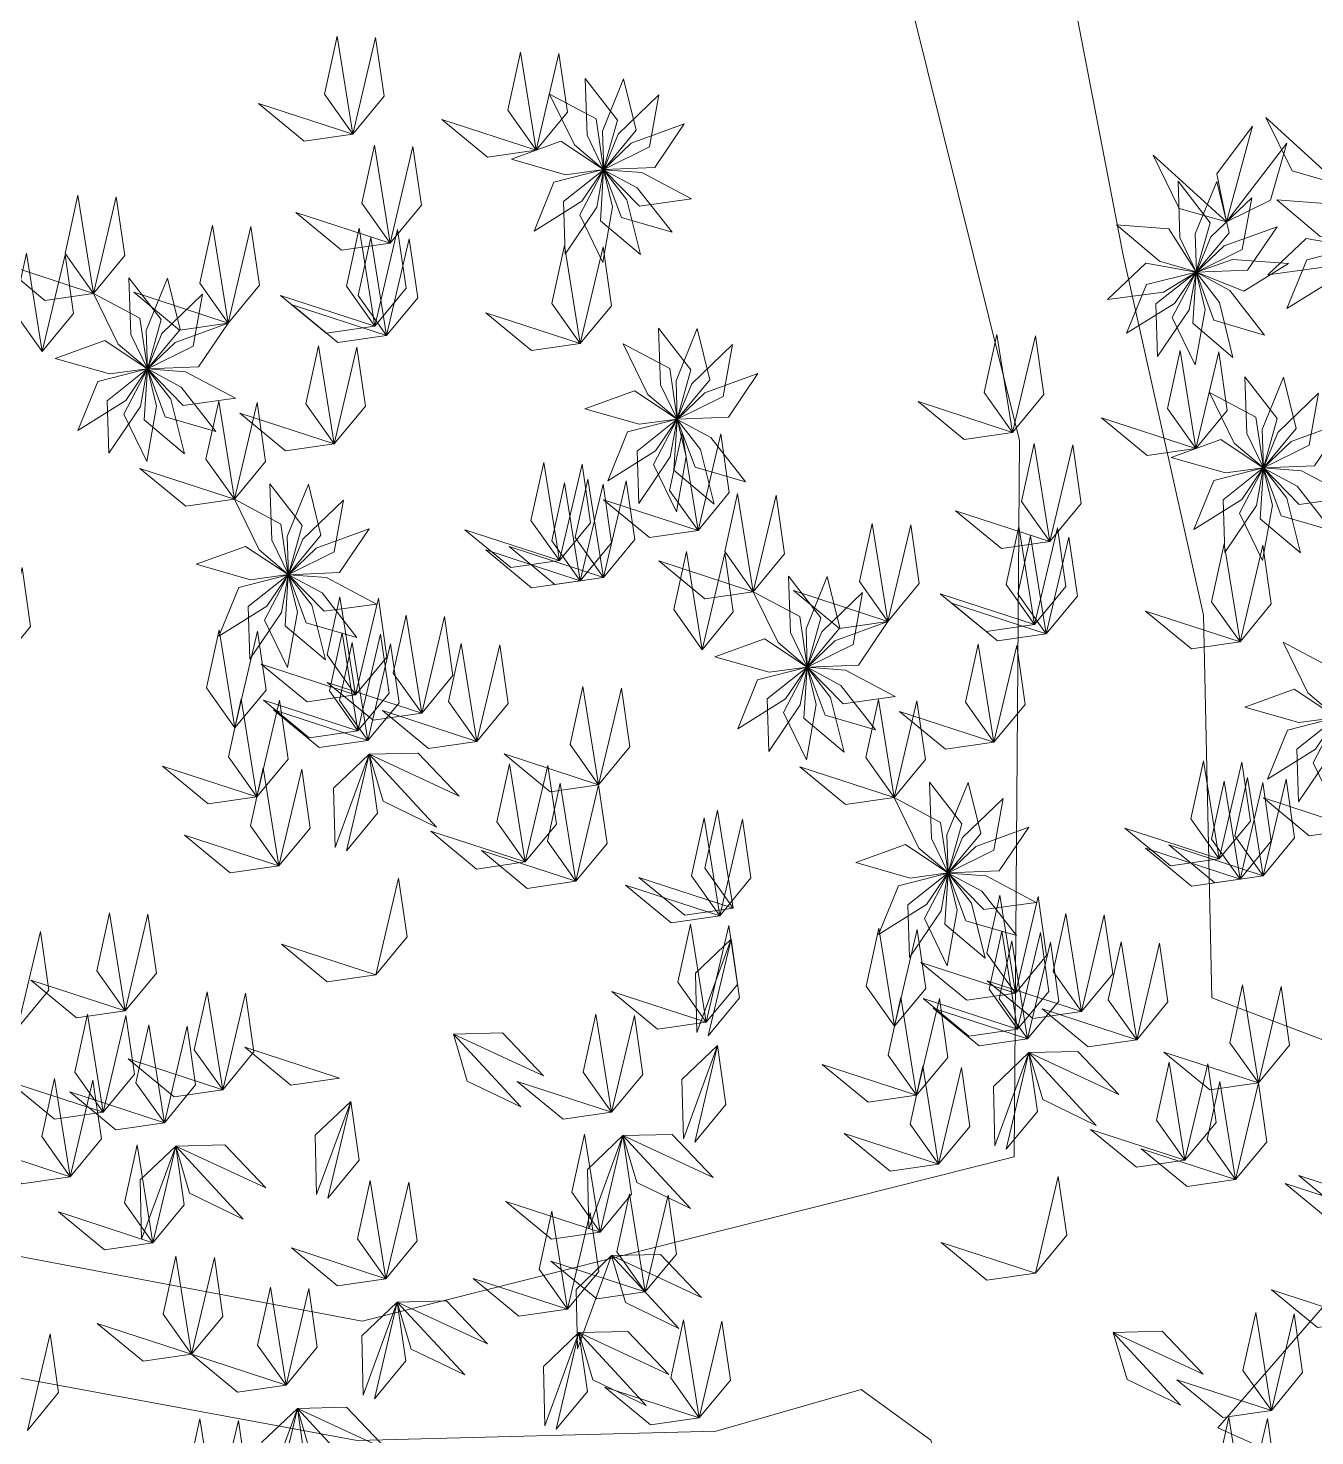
# Model space of a CAD drawing. Header units: inches. Extents: x -422522 to 22891, y -2973 to 414515.
# Drawn here: x 6850 to 6927.7, y 10755.1 to 10840.1 of the extents above; entities that cross this region are included whole.
import ezdxf

# ---------------------------------------------------------------- set-up
doc = ezdxf.new("R2010")
doc.units = ezdxf.units.IN
doc.header["$MEASUREMENT"] = 0
doc.layers.add('ARREDAMENTO', color=8, linetype='Continuous', lineweight=18)

msp = doc.modelspace()

# ---------------------------------------------------------------- linework, layer by layer
at = {"layer": 'ARREDAMENTO', "linetype": 'Continuous', "lineweight": 0}
for points in [[(6929.985, 10778.307), (6921.46, 10781.542), (6920.963, 10804.65), (6916.086, 10826.495), (6911.327, 10851.22), (6916.298, 10866.889), (6925.354, 10876.619), (6946.112, 10890.199)], [(6894.985, 10874.977), (6909.852, 10815.206), (6909.522, 10771.93), (6870.156, 10761.999), (6821.472, 10771.208), (6810.892, 10794.729), (6795.813, 10814.106), (6731.284, 10823.964)], [(6733.929, 10818.084), (6765.444, 10812.464), (6791.197, 10807.08), (6806.511, 10793.466), (6765.409, 10776.39), (6692.438, 10756.292), (6763.792, 10772.128), (6806.216, 10786.263), (6819.737, 10764.064), (6869.861, 10754.796), (6891.528, 10755.351), (6900.289, 10757.878), (6904.493, 10754.82), (6905.756, 10750.44), (6903.961, 10741.855), (6889.462, 10704.931), (6877.053, 10683.795)], [(6936.007, 10749.2), (6921.838, 10755.553), (6933.952, 10769.486)]]:
    msp.add_lwpolyline(points, dxfattribs=at)
at = {"layer": 'ARREDAMENTO', "lineweight": 0}
for points in [[(6869.592, 10833.708), (6867.876, 10836.125), (6868.644, 10839.631), (6869.592, 10833.708)], [(6869.592, 10833.708), (6871.479, 10835.995), (6870.968, 10839.546), (6869.592, 10833.708)], [(6880.661, 10832.741), (6878.945, 10835.158), (6879.713, 10838.663), (6880.661, 10832.741)], [(6880.661, 10832.741), (6882.548, 10835.027), (6882.036, 10838.579), (6880.661, 10832.741)], [(6883.613, 10837.061), (6883.732, 10833.654), (6884.736, 10831.578), (6885.566, 10834.548), (6883.613, 10837.061)], [(6885.944, 10837.042), (6884.667, 10833.881), (6884.74, 10831.576), (6886.706, 10833.952), (6885.944, 10837.042)], [(6881.476, 10836.13), (6882.971, 10833.067), (6884.733, 10831.578), (6884.282, 10834.629), (6881.476, 10836.13)], [(6869.592, 10833.708), (6866.658, 10833.285), (6863.89, 10835.569), (6869.592, 10833.708)], [(6888.065, 10836.076), (6885.613, 10833.709), (6884.742, 10831.573), (6887.505, 10832.944), (6888.065, 10836.076)], [(6880.661, 10832.741), (6877.727, 10832.317), (6874.959, 10834.601), (6880.661, 10832.741)], [(6929.16, 10830.675), (6926.311, 10831.494), (6924.727, 10834.714), (6929.16, 10830.675)], [(6889.61, 10834.332), (6886.408, 10833.166), (6884.743, 10831.569), (6887.825, 10831.698), (6889.61, 10834.332)], [(6922.349, 10828.406), (6921.778, 10831.314), (6923.919, 10834.195), (6922.349, 10828.406)], [(6871.848, 10827.123), (6870.131, 10829.54), (6870.899, 10833.045), (6871.848, 10827.123)], [(6871.848, 10827.123), (6873.735, 10829.409), (6873.223, 10832.961), (6871.848, 10827.123)], [(6879.165, 10832.2), (6882.441, 10831.261), (6884.726, 10831.574), (6882.157, 10833.281), (6879.165, 10832.2)], [(6922.349, 10828.406), (6925.009, 10829.714), (6926.002, 10833.163), (6922.349, 10828.406)], [(6922.349, 10828.406), (6919.5, 10829.226), (6917.916, 10832.445), (6922.349, 10828.406)], [(6880.538, 10827.853), (6883.429, 10829.659), (6884.725, 10831.567), (6881.738, 10830.8), (6880.538, 10827.853)], [(6882.413, 10826.467), (6884.318, 10829.293), (6884.727, 10831.563), (6882.309, 10829.648), (6882.413, 10826.467)], [(6884.688, 10825.964), (6885.28, 10829.321), (6884.73, 10831.561), (6883.3, 10828.828), (6884.688, 10825.964)], [(6886.972, 10826.43), (6886.147, 10829.737), (6884.733, 10831.56), (6884.539, 10828.482), (6886.972, 10826.43)], [(6888.868, 10827.785), (6886.77, 10830.471), (6884.737, 10831.561), (6885.812, 10828.669), (6888.868, 10827.785)], [(6890.05, 10829.794), (6887.041, 10831.394), (6884.74, 10831.563), (6886.898, 10829.359), (6890.05, 10829.794)], [(6919.43, 10830.872), (6919.533, 10827.465), (6920.527, 10825.384), (6921.371, 10828.351), (6919.43, 10830.872)], [(6921.76, 10830.842), (6920.469, 10827.688), (6920.531, 10825.382), (6922.508, 10827.75), (6921.76, 10830.842)], [(6853.928, 10824.091), (6852.211, 10826.508), (6852.979, 10830.014), (6853.928, 10824.091)], [(6853.928, 10824.091), (6855.815, 10826.378), (6855.303, 10829.929), (6853.928, 10824.091)], [(6923.877, 10829.867), (6921.414, 10827.511), (6920.533, 10825.379), (6923.302, 10826.738), (6923.877, 10829.867)], [(6925.386, 10829.745), (6927.987, 10827.543), (6930.199, 10826.889), (6928.558, 10829.501), (6925.386, 10829.745)], [(6871.848, 10827.123), (6868.914, 10826.699), (6866.146, 10828.983), (6871.848, 10827.123)], [(6862.062, 10822.293), (6860.345, 10824.71), (6861.113, 10828.215), (6862.062, 10822.293)], [(6862.062, 10822.293), (6863.949, 10824.579), (6863.437, 10828.131), (6862.062, 10822.293)], [(6870.921, 10822.11), (6869.205, 10824.527), (6869.973, 10828.033), (6870.921, 10822.11)], [(6870.921, 10822.11), (6872.808, 10824.396), (6872.296, 10827.948), (6870.921, 10822.11)], [(6915.707, 10828.24), (6918.308, 10826.037), (6920.52, 10825.383), (6918.88, 10827.995), (6915.707, 10828.24)], [(6925.414, 10828.116), (6922.206, 10826.965), (6920.534, 10825.376), (6923.616, 10825.49), (6925.414, 10828.116)], [(6871.619, 10821.54), (6869.903, 10823.957), (6870.671, 10827.463), (6871.619, 10821.54)], [(6871.619, 10821.54), (6873.506, 10823.827), (6872.994, 10827.378), (6871.619, 10821.54)], [(6883.324, 10821.061), (6881.607, 10823.478), (6882.375, 10826.983), (6883.324, 10821.061)], [(6883.324, 10821.061), (6885.211, 10823.347), (6884.699, 10826.899), (6883.324, 10821.061)], [(6924.852, 10825.217), (6928.229, 10825.676), (6930.195, 10826.883), (6927.156, 10827.411), (6924.852, 10825.217)], [(6925.991, 10823.184), (6928.89, 10824.977), (6930.195, 10826.879), (6927.204, 10826.126), (6925.991, 10823.184)], [(6853.928, 10824.091), (6850.994, 10823.668), (6848.226, 10825.952), (6853.928, 10824.091)], [(6850.838, 10820.588), (6849.121, 10823.005), (6849.889, 10826.51), (6850.838, 10820.588)], [(6850.838, 10820.588), (6852.725, 10822.874), (6852.213, 10826.426), (6850.838, 10820.588)], [(6915.173, 10823.712), (6918.55, 10824.17), (6920.516, 10825.377), (6917.477, 10825.906), (6915.173, 10823.712)], [(6926.106, 10825.89), (6922.707, 10826.143), (6920.533, 10825.372), (6923.396, 10824.223), (6926.106, 10825.89)], [(6916.312, 10821.678), (6919.211, 10823.471), (6920.516, 10825.373), (6917.525, 10824.62), (6916.312, 10821.678)], [(6918.18, 10820.285), (6920.099, 10823.102), (6920.518, 10825.37), (6918.092, 10823.465), (6918.18, 10820.285)], [(6920.453, 10819.771), (6921.061, 10823.125), (6920.521, 10825.367), (6919.079, 10822.641), (6920.453, 10819.771)], [(6922.739, 10820.226), (6921.93, 10823.537), (6920.524, 10825.366), (6920.316, 10822.289), (6922.739, 10820.226)], [(6924.642, 10821.572), (6922.556, 10824.268), (6920.528, 10825.367), (6921.59, 10822.471), (6924.642, 10821.572)], [(6856.065, 10825.022), (6856.184, 10821.616), (6857.188, 10819.539), (6858.017, 10822.51), (6856.065, 10825.022)], [(6858.395, 10825.003), (6857.118, 10821.843), (6857.191, 10819.537), (6859.157, 10821.914), (6858.395, 10825.003)], [(6853.928, 10824.091), (6855.422, 10821.028), (6857.184, 10819.539), (6856.734, 10822.591), (6853.928, 10824.091)], [(6862.062, 10822.293), (6859.128, 10821.87), (6856.36, 10824.154), (6862.062, 10822.293)], [(6860.516, 10824.038), (6858.065, 10821.67), (6857.193, 10819.534), (6859.956, 10820.905), (6860.516, 10824.038)], [(6870.921, 10822.11), (6867.987, 10821.687), (6865.219, 10823.971), (6870.921, 10822.11)], [(6871.619, 10821.54), (6868.685, 10821.117), (6865.917, 10823.401), (6871.619, 10821.54)], [(6883.324, 10821.061), (6880.389, 10820.638), (6877.622, 10822.922), (6883.324, 10821.061)], [(6862.062, 10822.293), (6858.859, 10821.127), (6857.194, 10819.531), (6860.276, 10819.66), (6862.062, 10822.293)], [(6888.058, 10821.981), (6888.177, 10818.575), (6889.181, 10816.498), (6890.011, 10819.469), (6888.058, 10821.981)], [(6890.389, 10821.962), (6889.112, 10818.802), (6889.184, 10816.497), (6891.151, 10818.873), (6890.389, 10821.962)], [(6851.616, 10820.161), (6854.892, 10819.222), (6857.178, 10819.535), (6854.609, 10821.242), (6851.616, 10820.161)], [(6868.465, 10814.996), (6866.749, 10817.413), (6867.517, 10820.918), (6868.465, 10814.996)], [(6868.465, 10814.996), (6870.352, 10817.282), (6869.84, 10820.834), (6868.465, 10814.996)], [(6885.921, 10821.051), (6887.415, 10817.987), (6889.177, 10816.499), (6888.727, 10819.55), (6885.921, 10821.051)], [(6892.51, 10820.997), (6890.058, 10818.629), (6889.187, 10816.494), (6891.95, 10817.865), (6892.51, 10820.997)], [(6909.437, 10815.688), (6907.721, 10818.105), (6908.489, 10821.61), (6909.437, 10815.688)], [(6909.437, 10815.688), (6911.324, 10817.974), (6910.812, 10821.526), (6909.437, 10815.688)], [(6920.506, 10814.72), (6918.789, 10817.137), (6919.557, 10820.643), (6920.506, 10814.72)], [(6920.506, 10814.72), (6922.393, 10817.006), (6921.881, 10820.558), (6920.506, 10814.72)], [(6852.99, 10815.814), (6855.88, 10817.62), (6857.177, 10819.528), (6854.189, 10818.761), (6852.99, 10815.814)], [(6854.864, 10814.429), (6856.77, 10817.254), (6857.178, 10819.525), (6854.761, 10817.609), (6854.864, 10814.429)], [(6857.14, 10813.926), (6857.731, 10817.282), (6857.181, 10819.522), (6855.752, 10816.789), (6857.14, 10813.926)], [(6859.423, 10814.392), (6858.598, 10817.699), (6857.185, 10819.521), (6856.991, 10816.443), (6859.423, 10814.392)], [(6861.32, 10815.746), (6859.221, 10818.432), (6857.188, 10819.522), (6858.263, 10816.631), (6861.32, 10815.746)], [(6862.502, 10817.755), (6859.492, 10819.355), (6857.191, 10819.524), (6859.349, 10817.32), (6862.502, 10817.755)], [(6894.055, 10819.253), (6890.852, 10818.087), (6889.188, 10816.49), (6892.269, 10816.619), (6894.055, 10819.253)], [(6923.458, 10819.04), (6923.577, 10815.634), (6924.581, 10813.557), (6925.411, 10816.528), (6923.458, 10819.04)], [(6925.788, 10819.021), (6924.512, 10815.861), (6924.584, 10813.555), (6926.55, 10815.932), (6925.788, 10819.021)], [(6862.437, 10811.658), (6860.721, 10814.075), (6861.489, 10817.58), (6862.437, 10811.658)], [(6862.437, 10811.658), (6864.324, 10813.944), (6863.812, 10817.496), (6862.437, 10811.658)], [(6883.609, 10817.121), (6886.886, 10816.182), (6889.171, 10816.495), (6886.602, 10818.202), (6883.609, 10817.121)], [(6909.437, 10815.688), (6906.503, 10815.265), (6903.735, 10817.549), (6909.437, 10815.688)], [(6921.321, 10818.11), (6922.815, 10815.046), (6924.577, 10813.557), (6924.127, 10816.609), (6921.321, 10818.11)], [(6927.91, 10818.056), (6925.458, 10815.688), (6924.586, 10813.552), (6927.349, 10814.924), (6927.91, 10818.056)], [(6868.465, 10814.996), (6865.531, 10814.573), (6862.763, 10816.857), (6868.465, 10814.996)], [(6920.506, 10814.72), (6917.571, 10814.297), (6914.804, 10816.581), (6920.506, 10814.72)], [(6884.983, 10812.773), (6887.873, 10814.58), (6889.17, 10816.487), (6886.182, 10815.721), (6884.983, 10812.773)], [(6886.857, 10811.388), (6888.763, 10814.214), (6889.172, 10816.484), (6886.754, 10814.568), (6886.857, 10811.388)], [(6889.133, 10810.885), (6889.725, 10814.242), (6889.174, 10816.482), (6887.745, 10813.748), (6889.133, 10810.885)], [(6890.436, 10809.767), (6888.72, 10812.184), (6889.488, 10815.689), (6890.436, 10809.767)], [(6891.417, 10811.351), (6890.592, 10814.658), (6889.178, 10816.481), (6888.984, 10813.402), (6891.417, 10811.351)], [(6893.313, 10812.705), (6891.215, 10815.391), (6889.182, 10816.481), (6890.257, 10813.59), (6893.313, 10812.705)], [(6929.455, 10816.311), (6926.252, 10815.145), (6924.587, 10813.549), (6927.669, 10813.678), (6929.455, 10816.311)], [(6890.436, 10809.767), (6892.323, 10812.053), (6891.812, 10815.605), (6890.436, 10809.767)], [(6911.692, 10809.102), (6909.976, 10811.519), (6910.744, 10815.025), (6911.692, 10809.102)], [(6911.692, 10809.102), (6913.579, 10811.388), (6913.067, 10814.94), (6911.692, 10809.102)], [(6919.009, 10814.18), (6922.286, 10813.24), (6924.571, 10813.553), (6922.002, 10815.261), (6919.009, 10814.18)], [(6862.437, 10811.658), (6859.503, 10811.235), (6856.735, 10813.519), (6862.437, 10811.658)], [(6882.065, 10807.945), (6880.348, 10810.362), (6881.116, 10813.868), (6882.065, 10807.945)], [(6882.065, 10807.945), (6883.952, 10810.231), (6883.44, 10813.783), (6882.065, 10807.945)], [(6920.383, 10809.832), (6923.273, 10811.638), (6924.57, 10813.546), (6921.582, 10812.779), (6920.383, 10809.832)], [(6922.257, 10808.447), (6924.163, 10811.273), (6924.571, 10813.543), (6922.154, 10811.627), (6922.257, 10808.447)], [(6924.533, 10807.944), (6925.124, 10811.3), (6924.574, 10813.541), (6923.145, 10810.807), (6924.533, 10807.944)], [(6926.816, 10808.41), (6925.992, 10811.717), (6924.578, 10813.54), (6924.384, 10810.461), (6926.816, 10808.41)], [(6928.713, 10809.764), (6926.614, 10812.45), (6924.582, 10813.54), (6925.657, 10810.649), (6928.713, 10809.764)], [(6929.895, 10811.773), (6926.885, 10813.373), (6924.585, 10813.542), (6926.743, 10811.338), (6929.895, 10811.773)], [(6864.574, 10812.588), (6864.693, 10809.182), (6865.697, 10807.105), (6866.526, 10810.076), (6864.574, 10812.588)], [(6866.904, 10812.569), (6865.628, 10809.409), (6865.7, 10807.104), (6867.666, 10809.48), (6866.904, 10812.569)], [(6883.324, 10806.73), (6881.608, 10809.147), (6882.376, 10812.652), (6883.324, 10806.73)], [(6884.729, 10806.934), (6883.012, 10809.351), (6883.781, 10812.857), (6884.729, 10806.934)], [(6883.324, 10806.73), (6885.211, 10809.016), (6884.699, 10812.568), (6883.324, 10806.73)], [(6884.729, 10806.934), (6886.616, 10809.22), (6886.104, 10812.772), (6884.729, 10806.934)], [(6862.437, 10811.658), (6863.931, 10808.594), (6865.693, 10807.106), (6865.243, 10810.157), (6862.437, 10811.658)], [(6869.026, 10811.604), (6866.574, 10809.236), (6865.702, 10807.101), (6868.465, 10808.472), (6869.026, 10811.604)], [(6890.436, 10809.767), (6887.502, 10809.344), (6884.734, 10811.628), (6890.436, 10809.767)], [(6893.772, 10806.071), (6892.056, 10808.488), (6892.824, 10811.993), (6893.772, 10806.071)], [(6893.772, 10806.071), (6895.659, 10808.357), (6895.147, 10811.909), (6893.772, 10806.071)], [(6911.692, 10809.102), (6908.758, 10808.679), (6905.99, 10810.963), (6911.692, 10809.102)], [(6870.571, 10809.859), (6867.368, 10808.694), (6865.703, 10807.097), (6868.785, 10807.226), (6870.571, 10809.859)], [(6882.065, 10807.945), (6879.131, 10807.522), (6876.363, 10809.806), (6882.065, 10807.945)], [(6901.906, 10804.273), (6900.19, 10806.69), (6900.958, 10810.195), (6901.906, 10804.273)], [(6901.906, 10804.273), (6903.793, 10806.559), (6903.282, 10810.111), (6901.906, 10804.273)], [(6910.766, 10804.09), (6909.049, 10806.507), (6909.817, 10810.012), (6910.766, 10804.09)], [(6910.766, 10804.09), (6912.653, 10806.376), (6912.141, 10809.928), (6910.766, 10804.09)], [(6911.464, 10803.52), (6909.747, 10805.937), (6910.515, 10809.442), (6911.464, 10803.52)], [(6911.464, 10803.52), (6913.351, 10805.806), (6912.839, 10809.358), (6911.464, 10803.52)], [(6923.168, 10803.04), (6921.452, 10805.457), (6922.22, 10808.963), (6923.168, 10803.04)], [(6923.168, 10803.04), (6925.055, 10805.327), (6924.543, 10808.879), (6923.168, 10803.04)], [(6860.125, 10807.728), (6863.402, 10806.789), (6865.687, 10807.102), (6863.118, 10808.809), (6860.125, 10807.728)], [(6883.324, 10806.73), (6880.39, 10806.307), (6877.622, 10808.591), (6883.324, 10806.73)], [(6884.729, 10806.934), (6881.795, 10806.511), (6879.027, 10808.795), (6884.729, 10806.934)], [(6890.682, 10802.567), (6888.966, 10804.984), (6889.734, 10808.49), (6890.682, 10802.567)], [(6890.682, 10802.567), (6892.569, 10804.854), (6892.057, 10808.406), (6890.682, 10802.567)], [(6848.245, 10801.687), (6850.132, 10803.973), (6849.62, 10807.525), (6848.245, 10801.687)], [(6893.772, 10806.071), (6890.838, 10805.648), (6888.07, 10807.932), (6893.772, 10806.071)], [(6861.499, 10803.38), (6864.389, 10805.187), (6865.686, 10807.094), (6862.698, 10806.328), (6861.499, 10803.38)], [(6863.373, 10801.995), (6865.279, 10804.821), (6865.687, 10807.091), (6863.27, 10805.175), (6863.373, 10801.995)], [(6865.649, 10801.492), (6866.24, 10804.849), (6865.69, 10807.089), (6864.261, 10804.355), (6865.649, 10801.492)], [(6867.932, 10801.958), (6867.108, 10805.265), (6865.694, 10807.088), (6865.5, 10804.009), (6867.932, 10801.958)], [(6869.829, 10803.312), (6867.73, 10805.998), (6865.698, 10807.088), (6866.772, 10804.197), (6869.829, 10803.312)], [(6871.011, 10805.321), (6868.001, 10806.921), (6865.701, 10807.09), (6867.859, 10804.886), (6871.011, 10805.321)], [(6895.909, 10807.001), (6896.028, 10803.595), (6897.032, 10801.518), (6897.862, 10804.489), (6895.909, 10807.001)], [(6898.24, 10806.982), (6896.963, 10803.822), (6897.036, 10801.517), (6899.002, 10803.893), (6898.24, 10806.982)], [(6869.758, 10799.836), (6868.041, 10802.253), (6868.809, 10805.759), (6869.758, 10799.836)], [(6869.758, 10799.836), (6871.645, 10802.123), (6871.133, 10805.674), (6869.758, 10799.836)], [(6893.772, 10806.071), (6895.267, 10803.007), (6897.028, 10801.519), (6896.578, 10804.57), (6893.772, 10806.071)], [(6901.906, 10804.273), (6898.972, 10803.849), (6896.205, 10806.133), (6901.906, 10804.273)], [(6900.361, 10806.017), (6897.909, 10803.649), (6897.038, 10801.514), (6899.801, 10802.885), (6900.361, 10806.017)], [(6910.766, 10804.09), (6907.832, 10803.666), (6905.064, 10805.95), (6910.766, 10804.09)], [(6873.751, 10798.726), (6872.034, 10801.143), (6872.802, 10804.648), (6873.751, 10798.726)], [(6911.464, 10803.52), (6908.53, 10803.097), (6905.762, 10805.381), (6911.464, 10803.52)], [(6923.168, 10803.04), (6920.234, 10802.617), (6917.466, 10804.901), (6923.168, 10803.04)], [(6873.751, 10798.726), (6875.638, 10801.012), (6875.126, 10804.564), (6873.751, 10798.726)], [(6901.906, 10804.273), (6898.704, 10803.107), (6897.039, 10801.51), (6900.121, 10801.639), (6901.906, 10804.273)], [(6862.46, 10797.841), (6860.743, 10800.258), (6861.511, 10803.763), (6862.46, 10797.841)], [(6862.46, 10797.841), (6864.347, 10800.127), (6863.835, 10803.679), (6862.46, 10797.841)], [(6869.891, 10797.661), (6868.174, 10800.078), (6868.942, 10803.583), (6869.891, 10797.661)], [(6870.497, 10797.078), (6868.781, 10799.495), (6869.549, 10803.001), (6870.497, 10797.078)], [(6869.891, 10797.661), (6871.778, 10799.947), (6871.266, 10803.499), (6869.891, 10797.661)], [(6877.086, 10797.024), (6875.37, 10799.441), (6876.138, 10802.947), (6877.086, 10797.024)], [(6891.461, 10802.141), (6894.737, 10801.202), (6897.022, 10801.515), (6894.453, 10803.222), (6891.461, 10802.141)], [(6925.766, 10803.03), (6927.26, 10799.967), (6929.022, 10798.478), (6928.572, 10801.529), (6925.766, 10803.03)], [(6870.497, 10797.078), (6872.385, 10799.364), (6871.873, 10802.916), (6870.497, 10797.078)], [(6877.086, 10797.024), (6878.973, 10799.311), (6878.461, 10802.863), (6877.086, 10797.024)], [(6908.31, 10796.975), (6906.593, 10799.392), (6907.361, 10802.898), (6908.31, 10796.975)], [(6908.31, 10796.975), (6910.197, 10799.262), (6909.685, 10802.813), (6908.31, 10796.975)], [(6869.758, 10799.836), (6866.824, 10799.413), (6864.056, 10801.697), (6869.758, 10799.836)], [(6892.834, 10797.793), (6895.725, 10799.6), (6897.021, 10801.508), (6894.033, 10800.741), (6892.834, 10797.793)], [(6894.708, 10796.408), (6896.614, 10799.234), (6897.023, 10801.504), (6894.605, 10799.588), (6894.708, 10796.408)], [(6896.984, 10795.905), (6897.576, 10799.262), (6897.026, 10801.502), (6895.596, 10798.768), (6896.984, 10795.905)], [(6899.268, 10796.371), (6898.443, 10799.678), (6897.029, 10801.501), (6896.835, 10798.422), (6899.268, 10796.371)], [(6901.164, 10797.726), (6899.066, 10800.411), (6897.033, 10801.501), (6898.108, 10798.61), (6901.164, 10797.726)], [(6902.346, 10799.734), (6899.337, 10801.334), (6897.036, 10801.503), (6899.194, 10799.299), (6902.346, 10799.734)], [(6873.751, 10798.726), (6870.817, 10798.303), (6868.049, 10800.587), (6873.751, 10798.726)], [(6863.792, 10793.671), (6862.076, 10796.088), (6862.844, 10799.593), (6863.792, 10793.671)], [(6869.891, 10797.661), (6866.957, 10797.238), (6864.189, 10799.522), (6869.891, 10797.661)], [(6884.432, 10794.412), (6882.716, 10796.829), (6883.484, 10800.334), (6884.432, 10794.412)], [(6884.432, 10794.412), (6886.319, 10796.698), (6885.807, 10800.25), (6884.432, 10794.412)], [(6902.282, 10793.637), (6900.565, 10796.054), (6901.333, 10799.56), (6902.282, 10793.637)], [(6923.454, 10799.1), (6926.73, 10798.161), (6929.016, 10798.474), (6926.447, 10800.181), (6923.454, 10799.1)], [(6863.792, 10793.671), (6865.679, 10795.957), (6865.167, 10799.509), (6863.792, 10793.671)], [(6870.497, 10797.078), (6867.563, 10796.655), (6864.796, 10798.939), (6870.497, 10797.078)], [(6877.086, 10797.024), (6874.152, 10796.601), (6871.384, 10798.885), (6877.086, 10797.024)], [(6902.282, 10793.637), (6904.169, 10795.924), (6903.657, 10799.475), (6902.282, 10793.637)], [(6908.31, 10796.975), (6905.376, 10796.552), (6902.608, 10798.836), (6908.31, 10796.975)], [(6924.828, 10794.753), (6927.718, 10796.559), (6929.015, 10798.467), (6926.027, 10797.7), (6924.828, 10794.753)], [(6926.702, 10793.368), (6928.608, 10796.193), (6929.016, 10798.464), (6926.599, 10796.548), (6926.702, 10793.368)], [(6928.978, 10792.864), (6929.569, 10796.221), (6929.019, 10798.461), (6927.59, 10795.728), (6928.978, 10792.864)], [(6870.576, 10796.251), (6868.43, 10794.206), (6868.515, 10790.618), (6870.576, 10796.251)], [(6869.201, 10790.412), (6871.088, 10792.699), (6870.576, 10796.251), (6869.201, 10790.412)], [(6870.576, 10796.251), (6873.54, 10796.321), (6876.015, 10793.724), (6870.576, 10796.251)], [(6870.576, 10796.251), (6871.415, 10793.407), (6874.646, 10791.845), (6870.576, 10796.251)], [(6884.432, 10794.412), (6881.498, 10793.989), (6878.73, 10796.273), (6884.432, 10794.412)], [(6863.792, 10793.671), (6860.858, 10793.248), (6858.09, 10795.532), (6863.792, 10793.671)], [(6865.125, 10789.501), (6863.408, 10791.918), (6864.176, 10795.424), (6865.125, 10789.501)], [(6865.125, 10789.501), (6867.012, 10791.788), (6866.5, 10795.339), (6865.125, 10789.501)], [(6880.001, 10789.741), (6878.284, 10792.158), (6879.052, 10795.663), (6880.001, 10789.741)], [(6880.001, 10789.741), (6881.888, 10792.027), (6881.376, 10795.579), (6880.001, 10789.741)], [(6902.282, 10793.637), (6899.347, 10793.214), (6896.58, 10795.498), (6902.282, 10793.637)], [(6921.909, 10789.925), (6920.193, 10792.342), (6920.961, 10795.847), (6921.909, 10789.925)], [(6921.909, 10789.925), (6923.796, 10792.211), (6923.284, 10795.763), (6921.909, 10789.925)], [(6883.057, 10788.574), (6881.341, 10790.991), (6882.109, 10794.496), (6883.057, 10788.574)], [(6904.418, 10794.568), (6904.537, 10791.162), (6905.541, 10789.085), (6906.371, 10792.056), (6904.418, 10794.568)], [(6906.749, 10794.549), (6905.472, 10791.389), (6905.545, 10789.083), (6907.511, 10791.46), (6906.749, 10794.549)], [(6923.169, 10788.709), (6921.452, 10791.126), (6922.22, 10794.632), (6923.169, 10788.709)], [(6924.573, 10788.914), (6922.857, 10791.331), (6923.625, 10794.836), (6924.573, 10788.914)], [(6923.169, 10788.709), (6925.056, 10790.996), (6924.544, 10794.548), (6923.169, 10788.709)], [(6924.573, 10788.914), (6926.461, 10791.2), (6925.949, 10794.752), (6924.573, 10788.914)], [(6883.057, 10788.574), (6884.944, 10790.86), (6884.432, 10794.412), (6883.057, 10788.574)], [(6902.282, 10793.637), (6903.776, 10790.574), (6905.538, 10789.085), (6905.087, 10792.136), (6902.282, 10793.637)], [(6908.87, 10793.584), (6906.419, 10791.216), (6905.547, 10789.08), (6908.31, 10790.451), (6908.87, 10793.584)], [(6930.281, 10791.746), (6927.347, 10791.323), (6924.579, 10793.607), (6930.281, 10791.746)], [(6892.568, 10786.952), (6890.852, 10789.369), (6891.62, 10792.875), (6892.568, 10786.952)], [(6891.749, 10786.489), (6890.033, 10788.906), (6890.801, 10792.411), (6891.749, 10786.489)], [(6891.749, 10786.489), (6893.636, 10788.775), (6893.124, 10792.327), (6891.749, 10786.489)], [(6865.125, 10789.501), (6862.191, 10789.078), (6859.423, 10791.362), (6865.125, 10789.501)], [(6880.001, 10789.741), (6877.067, 10789.317), (6874.299, 10791.601), (6880.001, 10789.741)], [(6910.416, 10791.839), (6907.213, 10790.673), (6905.548, 10789.077), (6908.63, 10789.206), (6910.416, 10791.839)], [(6921.909, 10789.925), (6918.975, 10789.502), (6916.207, 10791.786), (6921.909, 10789.925)], [(6883.057, 10788.574), (6880.123, 10788.15), (6877.355, 10790.435), (6883.057, 10788.574)], [(6899.97, 10789.707), (6903.246, 10788.768), (6905.531, 10789.081), (6902.962, 10790.788), (6899.97, 10789.707)], [(6923.169, 10788.709), (6920.234, 10788.286), (6917.467, 10790.57), (6923.169, 10788.709)], [(6924.573, 10788.914), (6921.639, 10788.491), (6918.872, 10790.775), (6924.573, 10788.914)], [(6870.975, 10782.925), (6872.862, 10785.211), (6872.35, 10788.763), (6870.975, 10782.925)], [(6892.568, 10786.952), (6889.634, 10786.529), (6886.866, 10788.813), (6892.568, 10786.952)], [(6901.343, 10785.36), (6904.234, 10787.166), (6905.53, 10789.074), (6902.543, 10788.307), (6901.343, 10785.36)], [(6903.218, 10783.975), (6905.123, 10786.8), (6905.532, 10789.071), (6903.115, 10787.155), (6903.218, 10783.975)], [(6905.493, 10783.471), (6906.085, 10786.828), (6905.535, 10789.068), (6904.106, 10786.335), (6905.493, 10783.471)], [(6907.777, 10783.937), (6906.952, 10787.245), (6905.538, 10789.067), (6905.345, 10785.989), (6907.777, 10783.937)], [(6909.674, 10785.292), (6907.575, 10787.978), (6905.542, 10789.068), (6906.617, 10786.177), (6909.674, 10785.292)], [(6910.855, 10787.301), (6907.846, 10788.901), (6905.545, 10789.07), (6907.703, 10786.866), (6910.855, 10787.301)], [(6891.749, 10786.489), (6888.815, 10786.066), (6886.047, 10788.35), (6891.749, 10786.489)], [(6909.602, 10781.816), (6907.886, 10784.233), (6908.654, 10787.738), (6909.602, 10781.816)], [(6909.602, 10781.816), (6911.49, 10784.102), (6910.978, 10787.654), (6909.602, 10781.816)], [(6855.843, 10780.744), (6854.127, 10783.161), (6854.895, 10786.666), (6855.843, 10780.744)], [(6855.843, 10780.744), (6857.73, 10783.03), (6857.218, 10786.582), (6855.843, 10780.744)], [(6890.929, 10780.061), (6889.213, 10782.478), (6889.981, 10785.983), (6890.929, 10780.061)], [(6890.929, 10780.061), (6889.213, 10782.478), (6889.981, 10785.983), (6890.929, 10780.061)], [(6913.595, 10780.706), (6911.879, 10783.123), (6912.647, 10786.628), (6913.595, 10780.706)], [(6913.595, 10780.706), (6915.483, 10782.992), (6914.971, 10786.544), (6913.595, 10780.706)], [(6849.343, 10779.704), (6851.23, 10781.991), (6850.718, 10785.543), (6849.343, 10779.704)], [(6892.435, 10785.079), (6890.288, 10783.034), (6890.373, 10779.446), (6892.435, 10785.079)], [(6890.929, 10780.061), (6892.816, 10782.347), (6892.304, 10785.899), (6890.929, 10780.061)], [(6890.929, 10780.061), (6892.816, 10782.347), (6892.304, 10785.899), (6890.929, 10780.061)], [(6891.059, 10779.241), (6892.946, 10781.527), (6892.435, 10785.079), (6891.059, 10779.241)], [(6902.304, 10779.82), (6900.588, 10782.237), (6901.356, 10785.743), (6902.304, 10779.82)], [(6902.304, 10779.82), (6904.191, 10782.107), (6903.68, 10785.658), (6902.304, 10779.82)], [(6909.735, 10779.64), (6908.019, 10782.057), (6908.787, 10785.563), (6909.735, 10779.64)], [(6909.735, 10779.64), (6911.622, 10781.927), (6911.11, 10785.478), (6909.735, 10779.64)], [(6870.975, 10782.925), (6868.041, 10782.502), (6865.273, 10784.786), (6870.975, 10782.925)], [(6910.342, 10779.058), (6908.626, 10781.475), (6909.394, 10784.98), (6910.342, 10779.058)], [(6910.342, 10779.058), (6912.229, 10781.344), (6911.717, 10784.896), (6910.342, 10779.058)], [(6916.931, 10779.004), (6915.214, 10781.421), (6915.982, 10784.926), (6916.931, 10779.004)], [(6916.931, 10779.004), (6918.818, 10781.29), (6918.306, 10784.842), (6916.931, 10779.004)], [(6909.602, 10781.816), (6906.668, 10781.393), (6903.901, 10783.677), (6909.602, 10781.816)], [(6855.843, 10780.744), (6852.909, 10780.321), (6850.141, 10782.605), (6855.843, 10780.744)], [(6913.595, 10780.706), (6910.661, 10780.282), (6907.894, 10782.566), (6913.595, 10780.706)], [(6861.732, 10775.985), (6860.015, 10778.402), (6860.784, 10781.908), (6861.732, 10775.985)], [(6861.732, 10775.985), (6863.619, 10778.271), (6863.107, 10781.823), (6861.732, 10775.985)], [(6890.929, 10780.061), (6887.995, 10779.638), (6885.227, 10781.922), (6890.929, 10780.061)], [(6890.929, 10780.061), (6887.995, 10779.638), (6885.227, 10781.922), (6890.929, 10780.061)], [(6924.277, 10776.391), (6922.56, 10778.808), (6923.328, 10782.314), (6924.277, 10776.391)], [(6924.277, 10776.391), (6926.164, 10778.678), (6925.652, 10782.229), (6924.277, 10776.391)], [(6903.637, 10775.651), (6901.92, 10778.068), (6902.688, 10781.573), (6903.637, 10775.651)], [(6903.637, 10775.651), (6905.524, 10777.937), (6905.012, 10781.489), (6903.637, 10775.651)], [(6909.735, 10779.64), (6906.801, 10779.217), (6904.033, 10781.501), (6909.735, 10779.64)], [(6910.342, 10779.058), (6907.408, 10778.634), (6904.64, 10780.918), (6910.342, 10779.058)], [(6916.931, 10779.004), (6913.997, 10778.581), (6911.229, 10780.865), (6916.931, 10779.004)], [(6854.508, 10774.629), (6852.791, 10777.046), (6853.559, 10780.552), (6854.508, 10774.629)], [(6854.508, 10774.629), (6856.395, 10776.916), (6855.883, 10780.467), (6854.508, 10774.629)], [(6885.22, 10774.628), (6883.504, 10777.045), (6884.272, 10780.551), (6885.22, 10774.628)], [(6885.22, 10774.628), (6887.107, 10776.914), (6886.595, 10780.466), (6885.22, 10774.628)], [(6858.208, 10773.991), (6856.492, 10776.408), (6857.26, 10779.913), (6858.208, 10773.991)], [(6858.208, 10773.991), (6860.095, 10776.277), (6859.583, 10779.829), (6858.208, 10773.991)], [(6875.663, 10779.348), (6878.626, 10779.418), (6881.102, 10776.821), (6875.663, 10779.348)], [(6875.663, 10779.348), (6876.502, 10776.505), (6879.732, 10774.942), (6875.663, 10779.348)], [(6868.776, 10776.69), (6865.842, 10776.267), (6863.074, 10778.551), (6868.776, 10776.69)], [(6891.614, 10778.651), (6889.468, 10776.605), (6889.553, 10773.018), (6891.614, 10778.651)], [(6890.239, 10772.812), (6892.126, 10775.099), (6891.614, 10778.651), (6890.239, 10772.812)], [(6910.421, 10778.23), (6913.384, 10778.301), (6915.86, 10775.703), (6910.421, 10778.23)], [(6861.732, 10775.985), (6858.798, 10775.562), (6856.03, 10777.846), (6861.732, 10775.985)], [(6903.637, 10775.651), (6900.703, 10775.227), (6897.935, 10777.511), (6903.637, 10775.651)], [(6910.421, 10778.23), (6908.274, 10776.185), (6908.359, 10772.597), (6910.421, 10778.23)], [(6909.045, 10772.392), (6910.932, 10774.678), (6910.421, 10778.23), (6909.045, 10772.392)], [(6910.421, 10778.23), (6911.26, 10775.387), (6914.49, 10773.824), (6910.421, 10778.23)], [(6919.845, 10771.72), (6918.129, 10774.137), (6918.897, 10777.643), (6919.845, 10771.72)], [(6924.277, 10776.391), (6921.343, 10775.968), (6918.575, 10778.252), (6924.277, 10776.391)], [(6919.845, 10771.72), (6921.732, 10774.006), (6921.221, 10777.558), (6919.845, 10771.72)], [(6852.523, 10770.732), (6850.806, 10773.149), (6851.574, 10776.654), (6852.523, 10770.732)], [(6852.523, 10770.732), (6854.41, 10773.018), (6853.898, 10776.57), (6852.523, 10770.732)], [(6904.969, 10771.481), (6903.253, 10773.898), (6904.021, 10777.403), (6904.969, 10771.481)], [(6904.969, 10771.481), (6906.856, 10773.767), (6906.344, 10777.319), (6904.969, 10771.481)], [(6854.508, 10774.629), (6851.574, 10774.206), (6848.806, 10776.49), (6854.508, 10774.629)], [(6858.208, 10773.991), (6855.274, 10773.568), (6852.506, 10775.852), (6858.208, 10773.991)], [(6885.22, 10774.628), (6882.286, 10774.205), (6879.518, 10776.489), (6885.22, 10774.628)], [(6922.902, 10770.553), (6921.185, 10772.97), (6921.953, 10776.476), (6922.902, 10770.553)], [(6922.902, 10770.553), (6924.789, 10772.839), (6924.277, 10776.391), (6922.902, 10770.553)], [(6869.461, 10775.28), (6867.315, 10773.235), (6867.4, 10769.648), (6869.461, 10775.28)], [(6868.086, 10769.442), (6869.973, 10771.728), (6869.461, 10775.28), (6868.086, 10769.442)], [(6884.53, 10767.38), (6882.814, 10769.797), (6883.582, 10773.302), (6884.53, 10767.38)], [(6885.905, 10773.218), (6883.759, 10771.173), (6883.844, 10767.585), (6885.905, 10773.218)], [(6884.53, 10767.38), (6886.417, 10769.666), (6885.905, 10773.218), (6884.53, 10767.38)], [(6885.905, 10773.218), (6888.869, 10773.289), (6891.345, 10770.691), (6885.905, 10773.218)], [(6885.905, 10773.218), (6886.745, 10770.375), (6889.975, 10768.812), (6885.905, 10773.218)], [(6904.969, 10771.481), (6902.035, 10771.058), (6899.267, 10773.342), (6904.969, 10771.481)], [(6919.845, 10771.72), (6916.911, 10771.297), (6914.143, 10773.581), (6919.845, 10771.72)], [(6852.523, 10770.732), (6849.588, 10770.309), (6846.821, 10772.593), (6852.523, 10770.732)], [(6857.518, 10766.743), (6855.802, 10769.16), (6856.57, 10772.665), (6857.518, 10766.743)], [(6858.893, 10772.581), (6856.747, 10770.536), (6856.832, 10766.948), (6858.893, 10772.581)], [(6857.518, 10766.743), (6859.405, 10769.029), (6858.893, 10772.581), (6857.518, 10766.743)], [(6857.518, 10766.743), (6859.405, 10769.029), (6858.893, 10772.581), (6857.518, 10766.743)], [(6858.893, 10772.581), (6861.857, 10772.651), (6864.333, 10770.054), (6858.893, 10772.581)], [(6858.893, 10772.581), (6859.733, 10769.738), (6862.963, 10768.175), (6858.893, 10772.581)], [(6922.902, 10770.553), (6919.968, 10770.13), (6917.2, 10772.414), (6922.902, 10770.553)], [(6910.82, 10764.904), (6912.707, 10767.191), (6912.195, 10770.743), (6910.82, 10764.904)], [(6932.413, 10768.932), (6929.479, 10768.509), (6926.711, 10770.793), (6932.413, 10768.932)], [(6871.592, 10764.57), (6869.876, 10766.987), (6870.644, 10770.492), (6871.592, 10764.57)], [(6871.592, 10764.57), (6873.479, 10766.856), (6872.967, 10770.408), (6871.592, 10764.57)], [(6931.594, 10768.469), (6928.66, 10768.045), (6925.892, 10770.329), (6931.594, 10768.469)], [(6884.53, 10767.38), (6881.596, 10766.957), (6878.828, 10769.241), (6884.53, 10767.38)], [(6887.25, 10763.767), (6885.534, 10766.184), (6886.302, 10769.689), (6887.25, 10763.767)], [(6887.25, 10763.767), (6889.137, 10766.053), (6888.625, 10769.605), (6887.25, 10763.767)], [(6857.518, 10766.743), (6854.584, 10766.319), (6851.816, 10768.603), (6857.518, 10766.743)], [(6882.557, 10762.721), (6880.84, 10765.138), (6881.608, 10768.643), (6882.557, 10762.721)], [(6882.557, 10762.721), (6884.444, 10765.007), (6883.932, 10768.559), (6882.557, 10762.721)], [(6871.592, 10764.57), (6868.658, 10764.147), (6865.89, 10766.431), (6871.592, 10764.57)], [(6910.82, 10764.904), (6907.886, 10764.481), (6905.118, 10766.765), (6910.82, 10764.904)], [(6859.855, 10760.004), (6858.139, 10762.421), (6858.907, 10765.926), (6859.855, 10760.004)], [(6859.855, 10760.004), (6861.742, 10762.29), (6861.23, 10765.842), (6859.855, 10760.004)], [(6887.25, 10763.767), (6884.316, 10763.343), (6881.548, 10765.628), (6887.25, 10763.767)], [(6885.215, 10765.97), (6883.069, 10763.925), (6883.154, 10760.337), (6885.215, 10765.97)], [(6885.215, 10765.97), (6888.179, 10766.04), (6890.655, 10763.443), (6885.215, 10765.97)], [(6885.215, 10765.97), (6886.055, 10763.126), (6889.285, 10761.564), (6885.215, 10765.97)], [(6865.557, 10758.143), (6863.841, 10760.56), (6864.609, 10764.066), (6865.557, 10758.143)], [(6865.557, 10758.143), (6867.444, 10760.429), (6866.932, 10763.981), (6865.557, 10758.143)], [(6882.557, 10762.721), (6879.623, 10762.298), (6876.855, 10764.582), (6882.557, 10762.721)], [(6930.774, 10762.04), (6927.84, 10761.617), (6925.072, 10763.901), (6930.774, 10762.04)], [(6930.774, 10762.04), (6927.84, 10761.617), (6925.072, 10763.901), (6930.774, 10762.04)], [(6872.277, 10763.16), (6870.131, 10761.115), (6870.216, 10757.527), (6872.277, 10763.16)], [(6870.902, 10757.322), (6872.789, 10759.608), (6872.277, 10763.16), (6870.902, 10757.322)], [(6872.277, 10763.16), (6875.241, 10763.23), (6877.717, 10760.633), (6872.277, 10763.16)], [(6872.277, 10763.16), (6873.117, 10760.316), (6876.347, 10758.754), (6872.277, 10763.16)], [(6925.065, 10756.608), (6923.348, 10759.025), (6924.116, 10762.53), (6925.065, 10756.608)], [(6925.065, 10756.608), (6926.952, 10758.894), (6926.44, 10762.446), (6925.065, 10756.608)], [(6859.855, 10760.004), (6856.921, 10759.581), (6854.153, 10761.865), (6859.855, 10760.004)], [(6883.242, 10761.311), (6881.096, 10759.266), (6881.181, 10755.678), (6883.242, 10761.311)], [(6881.867, 10755.473), (6883.754, 10757.759), (6883.242, 10761.311), (6881.867, 10755.473)], [(6883.242, 10761.311), (6886.205, 10761.381), (6888.681, 10758.784), (6883.242, 10761.311)], [(6883.242, 10761.311), (6884.081, 10758.468), (6887.312, 10756.905), (6883.242, 10761.311)], [(6890.507, 10756.159), (6888.791, 10758.576), (6889.559, 10762.082), (6890.507, 10756.159)], [(6890.507, 10756.159), (6892.394, 10758.446), (6891.882, 10761.997), (6890.507, 10756.159)], [(6915.507, 10761.327), (6918.471, 10761.398), (6920.947, 10758.8), (6915.507, 10761.327)], [(6915.507, 10761.327), (6916.347, 10758.484), (6919.577, 10756.922), (6915.507, 10761.327)], [(6849.935, 10755.403), (6851.822, 10757.689), (6851.31, 10761.241), (6849.935, 10755.403)], [(6865.557, 10758.143), (6862.623, 10757.72), (6859.855, 10760.004), (6865.557, 10758.143)], [(6890.507, 10756.159), (6887.573, 10755.736), (6884.805, 10758.02), (6890.507, 10756.159)], [(6925.065, 10756.608), (6922.131, 10756.184), (6919.363, 10758.468), (6925.065, 10756.608)], [(6866.242, 10756.733), (6864.096, 10754.688), (6864.181, 10751.1), (6866.242, 10756.733)], [(6864.867, 10750.895), (6866.754, 10753.181), (6866.242, 10756.733), (6864.867, 10750.895)], [(6866.242, 10756.733), (6869.206, 10756.804), (6871.682, 10754.206), (6866.242, 10756.733)], [(6866.242, 10756.733), (6867.082, 10753.89), (6870.312, 10752.327), (6866.242, 10756.733)], [(6923.446, 10750.281), (6921.73, 10752.698), (6922.498, 10756.204), (6923.446, 10750.281)], [(6861.301, 10750.175), (6859.584, 10752.592), (6860.352, 10756.097), (6861.301, 10750.175)], [(6861.301, 10750.175), (6863.188, 10752.461), (6862.676, 10756.013), (6861.301, 10750.175)], [(6923.446, 10750.281), (6925.333, 10752.567), (6924.821, 10756.119), (6923.446, 10750.281)]]:
    msp.add_lwpolyline(points, dxfattribs=at)

doc.saveas('drawing.dxf')
